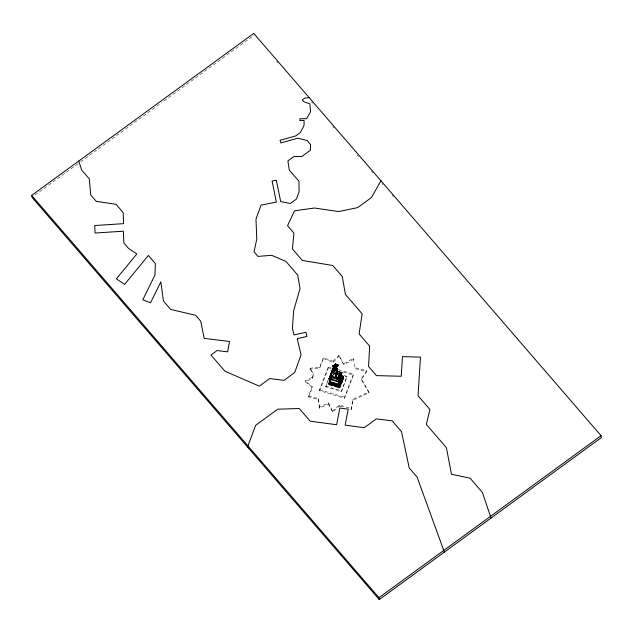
<?xml version="1.0" encoding="UTF-8"?>
<svg xmlns="http://www.w3.org/2000/svg" width="633" height="633" viewBox="0 0 633 633"><rect width="100%" height="100%" fill="white"/><g stroke="black" fill="none" stroke-linecap="round" stroke-linejoin="round"><path stroke-width="0.47" stroke-dasharray="3.17 2.37" d="M351.149 409.543L352.826 399.257L368.865 391.851L361.206 378.684L366.554 370.701L354.852 367.575L355.01 368.572L366.705 371.698L361.364 379.681L369.023 392.848L352.985 400.254L351.149 409.543L349.361 408.997M312.156 377.434L305.185 380.844L305.343 381.841L312.314 378.431L312.156 377.434L313.533 373.85L310.028 368.248L319.633 367.061L323.344 357.692L333.14 361.277L333.298 362.274L323.503 358.689L323.344 357.692M312.314 378.431L313.691 374.847L313.533 373.85M338.52 369.735L353.317 374.119L353.475 375.116L344.621 398.149L319.641 390.743L319.483 389.746L328.345 366.721L331.114 367.544M319.641 390.743L328.503 367.718L328.345 366.721M344.107 375.504L346.86 376.319L346.971 377.054L341.44 391.447L325.829 386.818L328.139 379.792M325.829 386.818L328.25 380.52M341.44 391.447L346.86 376.319M344.621 398.149L344.463 397.152L353.317 374.119M319.459 408.158L319.301 407.161L328.519 402.96L328.677 403.957L319.459 408.158L318.66 399.716L308.746 396.883L308.587 395.886L312.306 386.518L305.185 380.844M310.028 368.248L310.186 369.245L319.784 368.058L323.503 358.689M308.746 396.883L312.465 387.515L312.306 386.518M333.14 361.277L338.861 355.105L343.956 364.861L353.483 359.338L353.325 358.341L343.798 363.864M333.298 362.274L339.019 356.102L338.861 355.105M339.351 405.017L339.51 406.014L332.61 412.162L332.452 411.165L339.351 405.017L350.991 408.546M35.147 194.98L78.263 163.528M80.652 161.787L161.668 102.681M164.058 100.948L176.789 91.65M177.588 91.073L254.023 35.321M308.587 395.886L318.51 398.719L318.66 399.716M328.503 367.718L331.273 368.541M343.3 372.101L353.475 375.116M345.135 376.508L346.971 377.054M325.718 386.09L341.322 390.711M319.483 389.746L344.463 397.152M339.51 406.014L343.988 407.367M305.343 381.841L312.465 387.515M276.589 61.456L277.879 62.952M311.42 101.794L312.71 103.29M332.744 126.489L334.034 127.985M357.297 154.927L358.587 156.422M371.516 171.393L372.805 172.888M381.849 183.364L383.131 184.852M392.128 195.273L393.417 196.76M310.186 369.245L313.691 374.847M339.019 356.102L343.956 364.861M328.519 402.96L332.452 411.165M328.677 403.957L332.61 412.162M353.325 358.341L355.01 368.572M366.554 370.701L366.705 371.698M368.865 391.851L369.023 392.848M361.206 378.684L361.364 379.681M352.826 399.257L352.985 400.254M319.633 367.061L319.784 368.058M318.51 398.719L319.301 407.161"/><path stroke-width="0.95" d="M333.718 370.052L333.464 371.484L332.776 368.778L333.298 371.951L333.599 370.574L332.626 368.936L333.298 370.558L335.593 369.15L335.34 368.723M333.219 371.8L336.796 368.359L336.724 371.436L332.903 375.258M335.727 366.38L335.023 366.009C334.279 367.449 336.487 366.974 335.379 365.898C335.031 366.547 334.398 367.164 334.778 365.819L335.933 365.17L334.912 365.399M333.987 374.063L333.512 372.402L330.948 373.676L332.729 376.857L335.973 377.213L337.199 373.375L337.27 371.144L337.516 372.085L336.107 373.779L335.973 377.213M333.765 372.631L336.796 368.359L333.765 371.761L335.324 370.226L335.996 366.871L336.906 367.551M335.656 376.524L337.12 371.16L336.107 373.779L336.329 376.287M335.846 368.335L335.996 366.871M333.274 367.259L333.449 370.265M335.593 369.15L333.615 367.638L332.863 365.985L334.825 365.209L335.704 363.643L334.77 365.47M336.796 368.359L333.464 371.943L333.718 370.21M331.803 371.009L331.067 377.822L330.64 376.192L332.831 370.487L335.292 369.086L333.298 370.558M335.023 366.8L334.865 364.925L333.615 367.638L335.783 368.572L335.039 367.195M335.846 366.982L336.463 367.164L338.038 364.98L336.281 365.17L335.253 366.372L336.519 364.6C338.702 364.22 337.737 367.314 336.93 366.119L336.463 367.164L335.735 367.282M336.258 366.618L335.973 367.71L335.023 367.9L334.39 367.243L334.675 366.151L335.625 365.961L336.258 366.618L335.221 369.023L333.805 368.398C331.233 368.865 333.947 371.5 335.292 369.086L333.251 369.989M335.617 366.183L335.34 365.898L335.522 367.029M336.273 365.558L336.519 364.6L335.506 365.383M334.865 364.925L332.863 365.985L333.615 367.638L334.509 366.151M333.449 369.672L332.626 368.936L333.449 369.672L333.805 368.398L335.458 367.528L335.814 367.931L335.181 368.042L334.675 366.151M334.469 365.194L333.187 365.455L332.918 366.198L334.469 365.194C336.06 365.787 333.536 364.869 335.007 364.94M333.464 371.943L333.908 370.677M333.108 365.937L333.314 365.391M336.653 370.993L341.883 372.544L338.568 381.944L328.994 379.104L332.301 369.704L333.116 370.851M336.875 371.302L339.533 372.085L339.715 373.256L341.883 372.544L338.568 381.944L338.481 381.382L328.899 378.542L328.994 379.104L332.048 371.152M330.402 377.023L329.738 378.756L330.204 381.691M335.53 366.689L334.39 367.243L334.715 366.404M331.447 375.733L330.822 377.363L330.64 376.192M330.046 380.014L329.207 383.582L330.204 381.003M328.891 384.619L330.924 378.154M330.173 380.496L329.057 382.593L339.312 385.632L339.462 386.621L328.875 383.479M331.201 379.088L331.874 377.347M329.374 377.323L337.761 379.42L337.579 378.249L339.533 372.085M337.761 379.42L339.961 373.715L339.771 372.544M339.335 372.892L341.219 373.454L338.212 381.272L338.679 384.199L329.651 381.525M338.679 384.199L341.685 376.39L341.219 373.454M339.035 384.872L329.453 382.031L339.074 385.101L342.429 376.042L339.312 385.632L342.944 376.176L340.689 375.527M339.462 386.621L343.102 377.165L342.944 376.176L342.469 376.271M339.81 387.863L343.553 376.959L343.687 377.79M341.575 383.281L343.331 378.7M336.598 372.552L336.107 373.779L336.748 374.158C338.441 374.594 337.294 371.824 337.824 373.676M380.908 180.722L371.547 197.472L357.637 207.616L338.615 211.572L314.419 208.012L294.527 210.805L287.548 225.688L293.941 233.094L292.462 248.975L302.368 260.456L332.752 265.488L342.263 276.502L345.444 294.472L362.147 313.818L359.117 333.908L369.664 346.124L368.541 366.452L376.453 375.614L401.235 376.247L402.469 356.64L420.47 357.099L418.041 395.712L429.949 409.504L426.341 424.419L446.4 447.658L451.471 474.252L470.105 478.184L482.338 492.339L491.073 518.031M334.366 367.219L334.691 366.649M334.841 364.956L335.427 363.935L334.691 365.114L335.055 365.526M334.952 365.209L335.814 363.872L334.992 365.027M334.414 366.918L333.654 367.195L334.351 366.729M337.808 365.668L337.175 366.57L338.046 365.621M334.351 366.99L335.023 367.9L335.917 367.377L336.297 366.871L335.379 365.937M338.038 364.98L335.87 365.067L337.563 365.217L337.919 364.758M337.911 365.383L336.93 366.119M336.835 373.668L337.8 373.502L336.748 374.158M333.718 371.484L335.324 370.226M335.086 366.388L336.4 365.391M31.65 195.407L253.722 33.422L601.049 435.694L601.35 437.593L379.278 599.578L31.951 197.306L31.65 195.407L378.977 597.679L379.278 599.578M378.977 597.679L601.049 435.694M335.395 365.676L336.614 365.083M330.877 376.651L337.579 378.249M335.292 369.086L333.1 369.759L333.425 370.194M334.232 369.015L335.814 367.931M335.759 367.52L334.968 367.29M334.208 367.9L335.458 367.528M333.298 371.951L333.148 370.677L330.948 373.676L332.729 376.857L330.743 375.915M334.984 366.159L335.569 366.776M335.411 366.515L334.897 366.325M334.984 367.646L335.933 367.457M335.498 366.507L335.197 367.093M309.181 97.648L304.861 98.083L302.242 99.99L303.682 101.66L309.838 103.859L310.613 111.693L306.609 118.664L299.9 118.806L299.892 120.594L304.077 120.507L304.046 125.413L300.287 132.621L295.825 135.881L280.087 140.304L280.894 142.931L297.803 138.176L307.084 140.486L310.597 144.561L310.32 150.298L301.806 156.509L293.823 156.573L287.88 160.909L289.328 170.095L298.958 181.244L299.108 191.522L296.505 198.991L290.381 203.454L280.696 201.611L276.336 180.215L272.087 181.046L276.376 202.093L261.041 205.092L255.977 219.184L256.8 238.878L254.055 251.855L257.963 256.397L271.699 255.313L285.981 261.476L297.732 275.086L300.026 288.608L293.641 310.732L292.414 328.187L294.013 334.92L305.953 332.262L306.95 336.463L297.217 338.631L301.039 354.781L294.725 372.56L284.035 380.362L269.69 378.566L259.308 386.138L224.929 371.223L210.939 355.026L217.064 350.555L227.666 351.853L229.518 341.472L204.174 338.378L200.716 321.184L195.597 315.266L170.657 309.434L163.464 301.102L160.845 281.835L150.551 302.796L142.797 299.797L154.958 275.023L155.322 263.542L148.375 255.487L124.59 284.391L116.361 278.844L136.807 253.999L128.602 248.468L123.886 243.009L123.34 231.195L95.069 233.039L94.721 225.53L123.649 223.639L123.142 212.561L116.029 204.324L96.232 201.326L90.717 194.94L89.3 178.894L81.712 170.095L78.761 161.043M334.374 365.51L334.944 365.478M336.859 372.782L337.674 372.924M339.351 372.331L341.97 373.106L341.883 372.536M338.861 375.551L340.744 376.105M338.441 375.788L340.301 376.334M328.756 383.788L339.684 387.032M329.801 384.896L332.531 385.703M334.351 386.241L338.9 387.594M333.718 366.032L334.359 366.372M334.912 365.66L336.503 367.005M331.067 374.594L331.969 375.488M337.152 369.102L337.516 372.085M334.738 367.021L335.253 368.113M332.863 365.985L333.615 367.638L333.551 366.642M337.017 365.953L337.334 366.404M339.715 373.256L339.961 373.715M334.145 366.934L334.738 368.05L334.335 366.649L334.192 368.635L334.066 367.029M333.362 367.045L333.615 367.638L333.187 365.455M337.199 368.77L337.5 369.537M332.958 371.436L332.871 369.553L333.211 371.096M332.293 369.704L332.388 370.265M444.366 552.103L417.028 476.997L409.219 467.953L401.512 431.651L392.159 420.826L376.39 418.856L364.244 427.718L345.151 425.162L348.229 409.163L339.842 408.04L336.629 424.727L310.178 421.19L299.235 408.507L277.745 409.211L255.629 425.344L247.946 445.917L248.247 447.816M337.065 378.487L337.254 379.658M328.907 378.542L328.994 379.104M332.871 369.553L333.235 372.584"/></g></svg>
